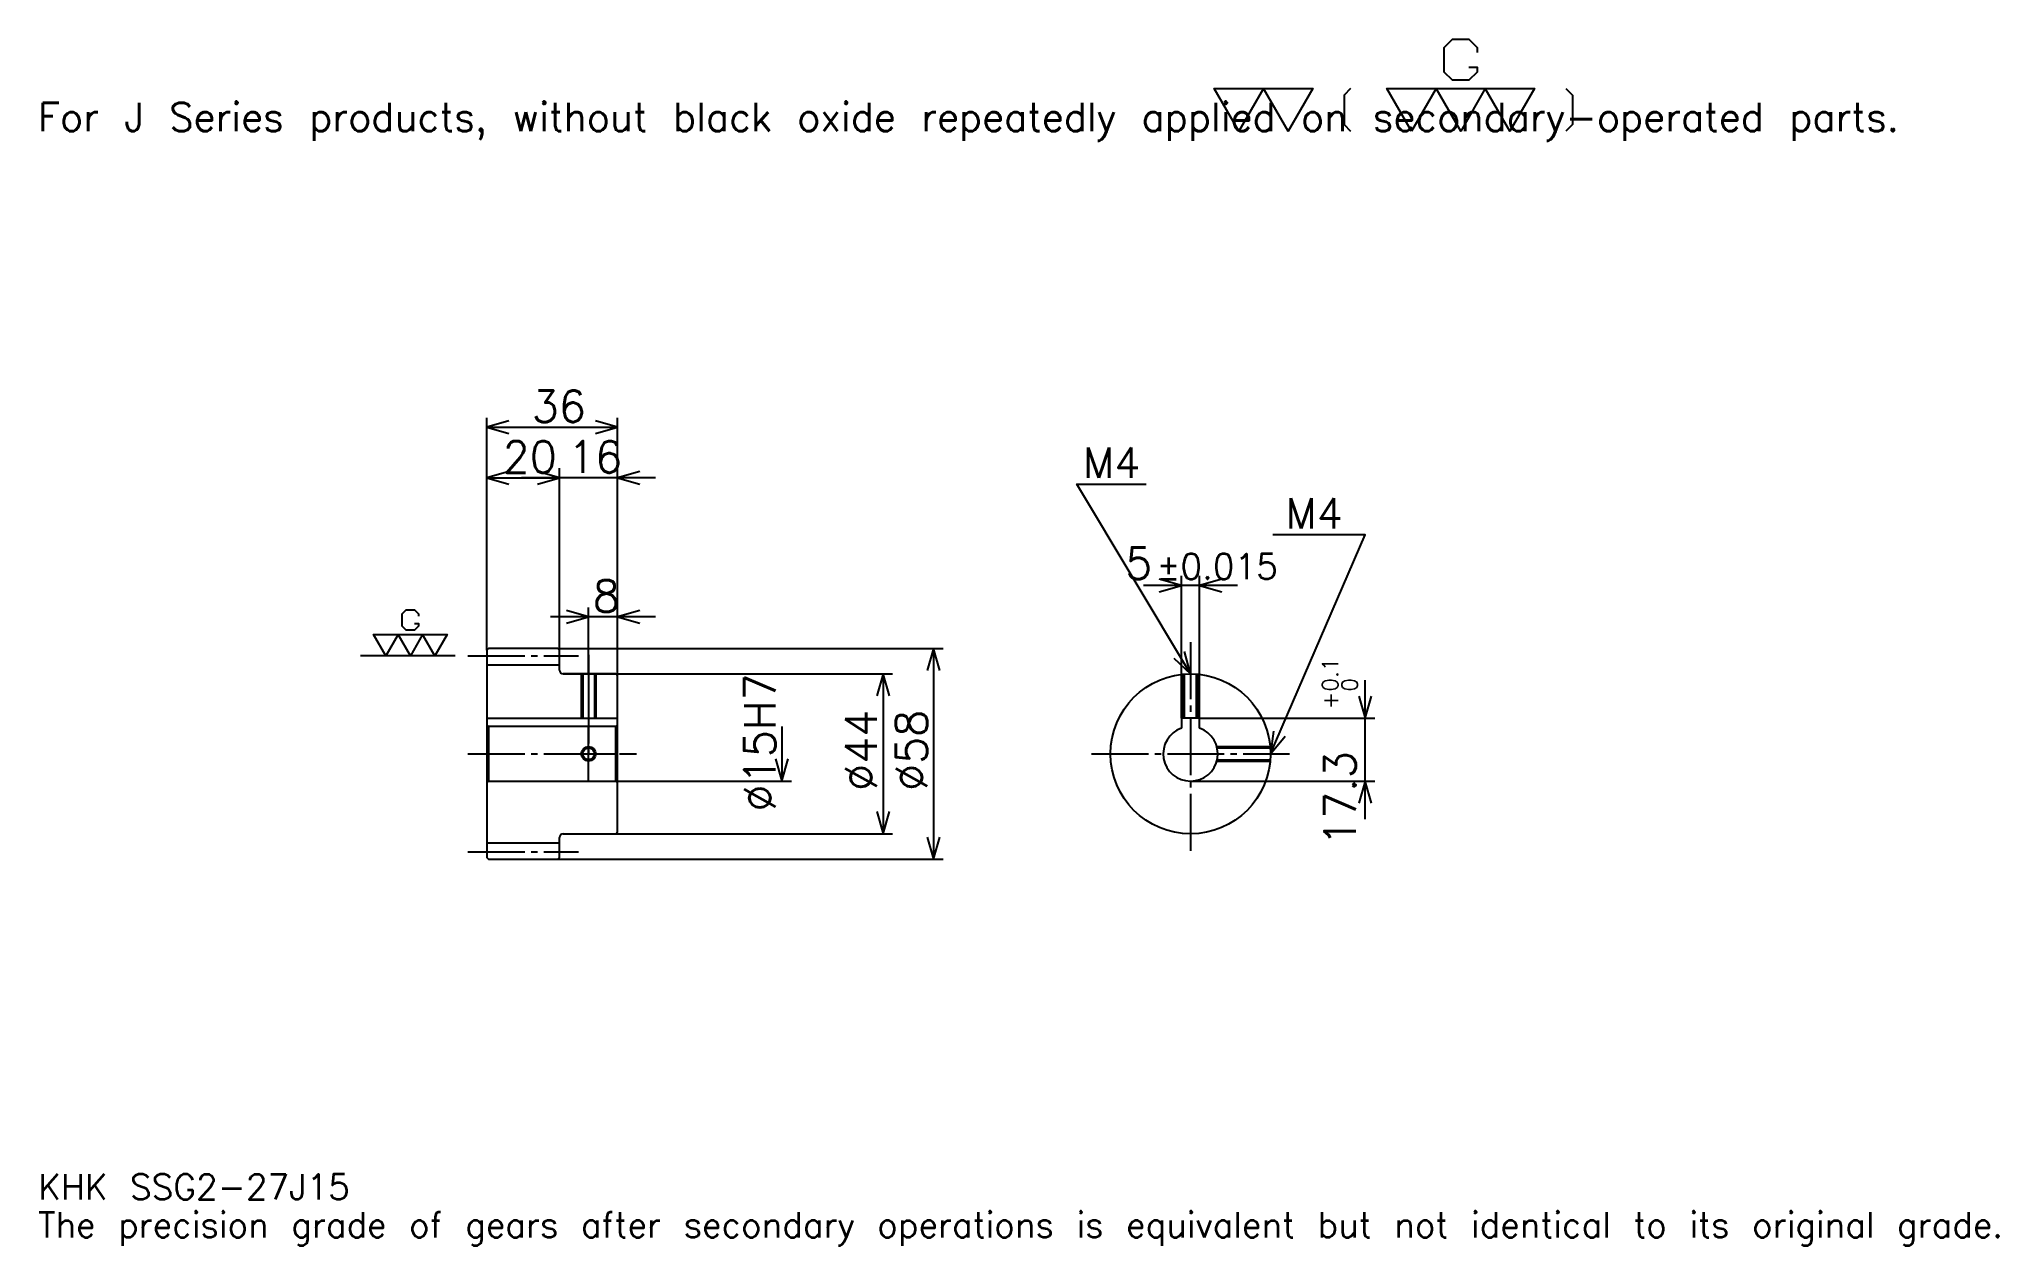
# Model space of a CAD drawing. Extents: x 18 to 557, y 6 to 338.
import ezdxf

# ---------------------------------------------------------------- set-up
doc = ezdxf.new("R2010")
doc.units = 0
doc.linetypes.add('DASHDOT', pattern=[20.869564, 15.652174, -1.73913, 1.73913, -1.73913])
doc.layers.get('0').update_dxf_attribs({"linetype": 'CONTINUOUS'})
doc.layers.add('DASHDOT', color=6, linetype='DASHDOT')
doc.styles.add('KANJI', font='TXT', dxfattribs={"bigfont": 'BIGFONT'})

msp = doc.modelspace()

# ---------------------------------------------------------------- linework, layer by layer
at = {"color": 5}
for p, q in [((140.869568, 170.739136), (140.869568, 234.217407)), ((176.869568, 170.739136), (176.869568, 234.217407)), ((140.869568, 231.608704), (176.869568, 231.608704)), ((140.869568, 217.695648), (160.869568, 217.695648)), ((187.304352, 217.695648), (150.434784, 217.695648)), ((160.869568, 170.739136), (160.869568, 220.304352)), ((332.021729, 151.539139), (332.021729, 190.695648)), ((337.021729, 151.539139), (337.021729, 190.695648)), ((347.456543, 188.08696), (321.586975, 188.08696)), ((187.304352, 179.434784), (158.434784, 179.434784)), ((168.869568, 170.739136), (168.869568, 182.043488)), ((140.869568, 170.239136), (140.869568, 170.739136)), ((160.369568, 170.739136), (176.869568, 170.739136)), ((160.869568, 170.239136), (160.869568, 170.739136)), ((168.869568, 163.739136), (168.869568, 170.739136)), ((168.869568, 163.739136), (168.869568, 170.739136)), ((176.869568, 170.739136), (266.434784, 170.739136)), ((176.869568, 163.239136), (176.869568, 170.739136)), ((263.82608, 170.739136), (263.82608, 112.739136)), ((161.869568, 163.739136), (176.869568, 163.739136)), ((176.869568, 163.739136), (252.521744, 163.739136)), ((249.913055, 163.739136), (249.913055, 119.739136)), ((382.608704, 123.804352), (382.608704, 161.973923)), ((337.021729, 151.539139), (385.217407, 151.539139)), ((222.08696, 149.239136), (222.08696, 134.239136)), ((176.869568, 134.239136), (224.695648, 134.239136)), ((334.521729, 134.239136), (385.217407, 134.239136)), ((161.869568, 119.739136), (176.869568, 119.739136)), ((176.869568, 119.739136), (252.521744, 119.739136)), ((160.369568, 112.739136), (176.869568, 112.739136)), ((176.869568, 112.739136), (266.434784, 112.739136))]:
    msp.add_line(p, q, dxfattribs=at)
at = {"color": 7}
msp.add_line((132.17392, 168.739136), (106.08696, 168.739136), dxfattribs=at)
at = {"color": 4}
for p, q in [((140.869568, 166.239136), (160.869568, 166.239136)), ((140.869568, 151.539139), (176.869568, 151.539139)), ((141.369568, 149.239136), (141.369568, 134.239136)), ((176.369568, 149.239136), (176.869568, 149.739136)), ((176.369568, 134.239136), (176.869568, 133.739136)), ((140.869568, 117.239136), (160.869568, 117.239136))]:
    msp.add_line(p, q, dxfattribs=at)
at = {"color": 7}
for points in [[(411.130432, 330.678284), (413.391296, 330.678284), (413.391296, 329.321747), (411.130432, 327.060883), (406.608704, 327.060883), (404.347839, 329.321747), (404.347839, 336.10437), (406.608704, 338.365234), (411.130432, 338.365234), (413.391296, 336.10437), (413.391296, 334.747833)], [(347.82608, 313.043488), (341.043457, 324.800018), (368.17392, 324.800018), (361.391296, 313.043488), (354.608704, 324.800018), (347.82608, 313.043488)], [(378.573914, 324.800018), (376.765198, 322.991302), (376.765198, 314.852173), (378.573914, 313.043488)], [(395.304352, 313.043488), (388.521729, 324.800018), (429.217407, 324.800018), (422.434784, 313.043488), (415.652161, 324.800018), (408.869568, 313.043488), (402.086945, 324.800018), (395.304352, 313.043488)], [(437.808685, 324.800018), (439.617371, 322.991302), (439.617371, 314.852173), (437.808685, 313.043488)], [(120.956528, 177.556519), (122.08696, 177.556519), (122.08696, 176.878265), (120.956528, 175.747833), (118.695656, 175.747833), (117.565216, 176.878265), (117.565216, 180.269562), (118.695656, 181.400009), (120.956528, 181.400009), (122.08696, 180.269562), (122.08696, 179.591309)], [(113.04348, 168.739136), (109.652176, 174.617401), (130, 174.617401), (126.608696, 168.739136), (123.217392, 174.617401), (119.826088, 168.739136), (116.434784, 174.617401), (113.04348, 168.739136)]]:
    msp.add_lwpolyline(points, dxfattribs=at)
at = {"color": 5}
for points in [[(146.956528, 233.347839), (140.869568, 231.608704), (146.956528, 229.869568)], [(170.782608, 229.869568), (176.869568, 231.608704), (170.782608, 233.347839)], [(146.956528, 219.434784), (140.869568, 217.695648), (146.956528, 215.956528)], [(154.782608, 215.956528), (160.869568, 217.695648), (154.782608, 219.434784)], [(154.782608, 215.956528), (160.869568, 217.695648), (154.782608, 219.434784)], [(182.956528, 219.434784), (176.869568, 217.695648), (182.956528, 215.956528)], [(334.521729, 163.739136), (303.217407, 215.913055), (322.347839, 215.913055)], [(356.521729, 141.739136), (382.608704, 202), (357.217407, 202)], [(325.934784, 186.347824), (332.021729, 188.08696), (325.934784, 189.826096)], [(343.108704, 189.826096), (337.021729, 188.08696), (343.108704, 186.347824)], [(162.782608, 177.695648), (168.869568, 179.434784), (162.782608, 181.17392)], [(182.956528, 181.17392), (176.869568, 179.434784), (182.956528, 177.695648)], [(265.565216, 164.652176), (263.82608, 170.739136), (262.086975, 164.652176)], [(329.898743, 168.063889), (334.521729, 163.739136), (332.881317, 169.853439)], [(251.652176, 157.652176), (249.913055, 163.739136), (248.17392, 157.652176)], [(380.869568, 157.626099), (382.608704, 151.539139), (384.347839, 157.626099)], [(357.343933, 148.016052), (356.521729, 141.739136), (360.53595, 146.634232)], [(220.347839, 140.326096), (222.08696, 134.239136), (223.82608, 140.326096)], [(384.347839, 128.152176), (382.608704, 134.239136), (380.869568, 128.152176)], [(248.17392, 125.826096), (249.913055, 119.739136), (251.652176, 125.826096)], [(262.086975, 118.826096), (263.82608, 112.739136), (265.565216, 118.826096)]]:
    msp.add_lwpolyline(points, dxfattribs=at)
at = {"color": 4}
for points in [[(160.869568, 164.739136), (160.869568, 170.239136), (160.369568, 170.739136), (141.369568, 170.739136), (140.869568, 170.239136), (140.869568, 133.739136)], [(161.869568, 119.739136), (176.369568, 119.739136), (176.869568, 120.239136), (176.869568, 163.239136), (176.369568, 163.739136), (161.869568, 163.739136)], [(166.869568, 163.739136), (166.869568, 151.539139)], [(167.249573, 163.739136), (167.249573, 151.539139)], [(170.489563, 163.739136), (170.489563, 151.539139)], [(170.869568, 163.739136), (170.869568, 151.539139)], [(332.521729, 151.539139), (332.521729, 163.648041)], [(332.901733, 151.539139), (332.901733, 163.679413)], [(336.141724, 151.539139), (336.141724, 163.679413)], [(336.521729, 151.539139), (336.521729, 163.648041)], [(337.021729, 148.810211), (337.021729, 151.539139), (332.021729, 151.539139), (332.021729, 148.810211)], [(140.869568, 133.739136), (141.369568, 134.239136), (176.369568, 134.239136), (176.369568, 149.239136), (141.369568, 149.239136), (140.869568, 149.739136)], [(341.750153, 143.739136), (356.430664, 143.739136)], [(341.844696, 143.359131), (356.462036, 143.359131)], [(341.750153, 139.739136), (356.430664, 139.739136)], [(341.844696, 140.119141), (356.462036, 140.119141)], [(140.869568, 133.739136), (140.869568, 113.239136), (141.369568, 112.739136), (160.369568, 112.739136), (160.869568, 113.239136), (160.869568, 118.739136)]]:
    msp.add_lwpolyline(points, dxfattribs=at)
for centre, radius in [((334.521729, 141.739136), 22), ((168.869568, 141.739136), 1.62)]:
    msp.add_circle(centre, radius, dxfattribs=at)
at = {"color": 7}
msp.add_circle((168.869568, 141.739136), 2, dxfattribs=at)
at = {"color": 4}
for centre, radius, start, end in [((161.869568, 164.739136), 1, 180, 270), ((334.521729, 141.739136), 7.5, 109.47122094, 70.52877906), ((161.869568, 118.739136), 1, 90, 180)]:
    msp.add_arc(centre, radius, start, end, dxfattribs=at)
at = {"layer": 'DASHDOT', "color": 7}
for p, q in [((135.652176, 168.739136), (166.08696, 168.739136)), ((334.521729, 172.434784), (334.521729, 114.521744)), ((168.869568, 163.739136), (168.869568, 141.739136)), ((135.652176, 141.739136), (182.08696, 141.739136)), ((307.304352, 141.739136), (361.739136, 141.739136)), ((135.652176, 114.739136), (166.08696, 114.739136))]:
    msp.add_line(p, q, dxfattribs=at)
for points in [[(168.869568, 168.956528), (168.869568, 146.321747)], [(168.869568, 134.521744), (168.869568, 148.956528)], [(161.652176, 141.739136), (176.08696, 141.739136)]]:
    msp.add_lwpolyline(points, dxfattribs=at)

# ---------------------------------------------------------------- texts
at = {"color": 7, "style": 'KANJI'}
for s, height, p in [('For J Series products, without black oxide repeatedly applied on secondary-operated parts.', 7.826087, (17.391304, 313.043488)), ('36', 8.695652, (153.217392, 233)), ('20', 8.695652, (145.217392, 219.08696)), ('16', 8.695652, (163.217392, 219.08696)), ('M4', 8.347826, (304.956543, 217.652176)), ('M4', 8.347826, (360.695679, 203.739136)), ('5', 8.695652, (316.572205, 189.826096)), ('%%p0.015', 6.956522, (325.17981, 189.826096)), ('8', 8.695652, (170.043488, 180.826096)), ('KHK SSG2-27J15', 6.956522, (17.391304, 19.130434)), ('The precision grade of gears after secondary operations is equivalent but not identical to its original grade.', 6.956522, (17.391304, 8.695652))]:
    msp.add_text(s, height=height, dxfattribs=at).set_placement(p)
for s, height, p in [('%%c15H7', 8.695652, (220.347839, 125.869568)), ('0.1', 4.347826, (375.130432, 158.872498)), ('0', 4.347826, (380.521729, 158.872498)), ('+', 4.347826, (375.130432, 154.002945)), ('%%c44', 8.695652, (248.17392, 131.521744)), ('%%c58', 8.695652, (262.086975, 131.521744)), ('17.3', 8.695652, (380, 116.364716))]:
    msp.add_text(s, height=height, rotation=90, dxfattribs=at).set_placement(p)

doc.saveas('drawing.dxf')
